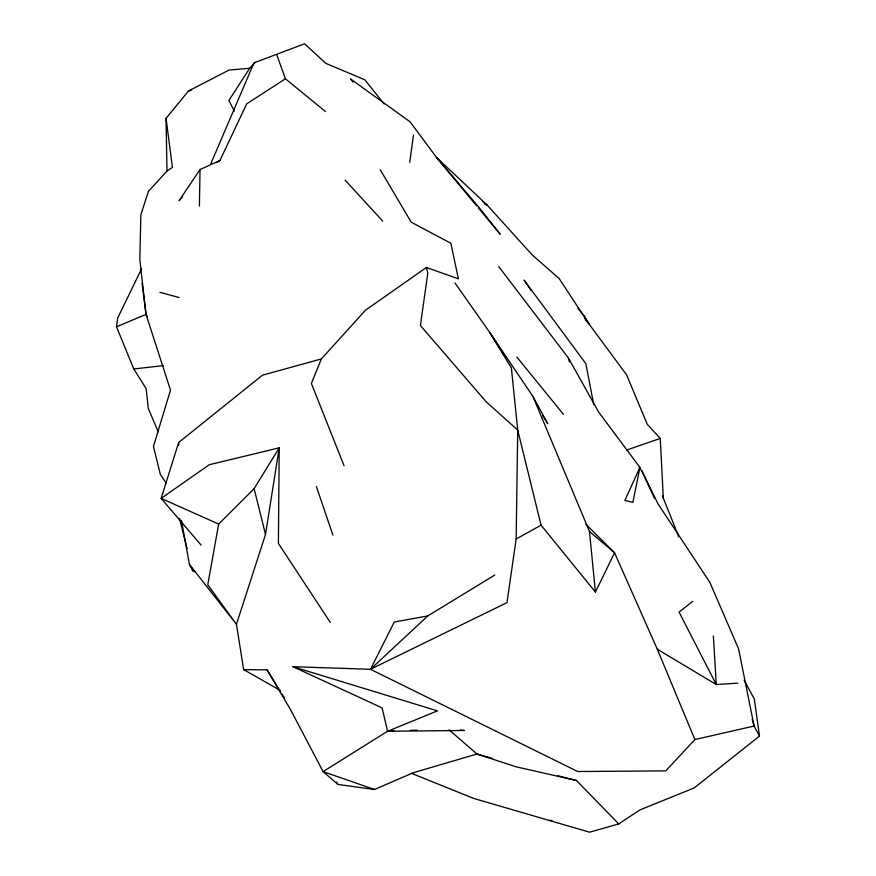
<?xml version="1.0" encoding="UTF-8"?>
<svg xmlns="http://www.w3.org/2000/svg" width="876" height="876" viewBox="0 0 876 876"><rect width="100%" height="100%" fill="white"/><g stroke="black" fill="none" stroke-linecap="round" stroke-linejoin="round"><path stroke-width="1.31" d="M201.151 545.135L161.151 498.389L209.244 464.74L279.214 447.844L265.505 534.448L236.454 624.303L243.637 669.582L267.081 669.899L290.372 709.352L323.091 771.603L387.542 731.263L382.144 707.907L292.934 666.702L370.471 669.286L506.985 602.644L516.15 539.014L517.727 430.083L511.365 367.865L489.837 332.584L454.972 282.959M199.41 206.068L200.024 169.55L219.942 160.494L246.714 103.839L285.401 78.807L325.598 111.624M409.738 162.312L413.527 134.805M158.195 431.78L148.318 408.501L146.139 388.626L133.787 368.96L116.486 326.803L117.756 317.868L141.562 268.833M330.34 622.486L278.393 543.405L279.214 447.844L254.106 488.677L218.65 524.078L207.776 584.807L236.454 624.303L189.446 564.462L181.431 520.475M639.929 467.423L632.888 502.43L624.829 500.437L639.929 467.423L598.691 412.158L568.436 358.032L498.74 266.589M380.239 169.758L411.238 222.208L450.877 243.276L458.378 278.831L426.437 267.476L365.489 310.214L321.382 358.93L262.526 375.158L178.66 442.49L161.151 498.389L218.65 524.078M321.382 358.93L311.363 383.425L344.093 465.802M210.426 164.644L253.996 62.842L304.585 43.8L325.795 63.346L364.865 79.826L384.104 103.937M426.437 267.476L427.806 273.148L420.403 325.522L486.07 401.679L517.727 430.083L541.05 525.173L595.428 592.067L614.558 552.789L585.891 524.253M411.424 773.3L473.555 798.386L589.592 832.2L618.73 823.9L640.071 809.851L694.186 787.94L759.514 736.07L754.094 726.04L694.887 739.552L665.782 770.88L577.689 771.515L370.471 669.286L394.277 622.026L427.827 615.905L494.787 575.028M255.244 62.305L249.671 68.284L228.899 100.455L234.341 111.077M200.024 169.55L179.087 200.714L182.646 196.761M166.385 483.442L160.319 474.354L153.453 446.421L170.502 390.149L146.018 314.385L139.842 259.548L140.85 214.773L148.46 191.329L166.987 171.039L166.046 118.359L188.46 90.994L229.085 70.025L249.671 68.284M370.471 669.286L427.827 615.905M692.828 601.275L679.064 612.105L716.294 684.55L737.734 683.16M166.987 171.039L172.419 167.393L166.046 118.359M216.766 162.498L219.942 160.494M516.15 539.014L541.05 525.173M374.534 789.506L323.091 771.603L338.016 784.458L374.534 789.506L413.242 772.731L477.004 754.028L492.465 758.452M116.486 326.803L146.018 314.385L142.076 283.266M460.228 730.102L464.291 730.475L387.542 731.263L437.463 710.874L292.934 666.702M626.515 450.111L660.263 438.438L663.318 498.148L678.801 536.868M188.46 90.994L191.132 90.403M133.787 368.96L163.549 365.62M387.542 731.263L394.255 731.011M410.395 730.387L417.107 730.135M549.263 820.374L551.99 820.516M618.73 823.9L576.485 780.516L515.811 766.73L477.004 754.028L449.07 729.85M558.012 775.775L576.485 780.516M159.87 292.31L179.164 297.555M484.494 204.086L487.067 204.995L532.17 254.894L559.173 278.579L588.924 323.901L626.526 374.742L647.287 424.334L660.263 438.438M189.446 564.462L192.764 570.802L195.228 571.951M243.637 669.582L280.408 690.529M499.375 347.586L489.837 332.584L532.882 396.357L589.471 531.447L614.558 552.789L657.285 649.193L716.294 684.55L713.36 635.965M482.764 201.655L487.067 204.995L436.445 157.362L410.121 121.841L350.477 78.928L353.094 82.092M345.144 180.182L382.735 221.102M639.217 467.959L641.9 470.959L657.986 503.842L709.888 582.42L738.577 648.853L754.094 726.04L752.188 719.492M476.643 205.827L436.445 157.362L479.873 208.477L500.229 234.275L478.384 207.93M516.895 357.112L563.432 414.326M577.744 308.002L584.456 316.345L588.924 323.901L584.785 318.557M530.845 290.306L524.111 280.123L585.803 363.584L593.764 404.778M501.576 351.046L503.766 354.506M542.638 415.64L547.774 423.721L532.882 396.357M267.081 669.899L280.692 691.887M282.127 694.197L284.273 697.668M336.581 782.148L338.016 784.458M146.018 314.385L147.398 316.707M744.042 680.115L754.302 698.938L759.514 736.07M641.9 470.959L654.295 498.028M657.285 649.193L694.887 739.552M584.456 316.345L585.945 320.156M276.794 54.772L285.401 78.807M316.356 486.498L332.902 535.072M179.514 518.504L187.125 548.573M192.096 568.185L192.764 570.802M254.106 488.677L265.505 534.448M568.436 358.032L569.389 361.996M662.749 495.509L663.318 498.148M589.471 531.447L595.428 592.067M178.66 442.49L178.77 445.172"/></g></svg>
